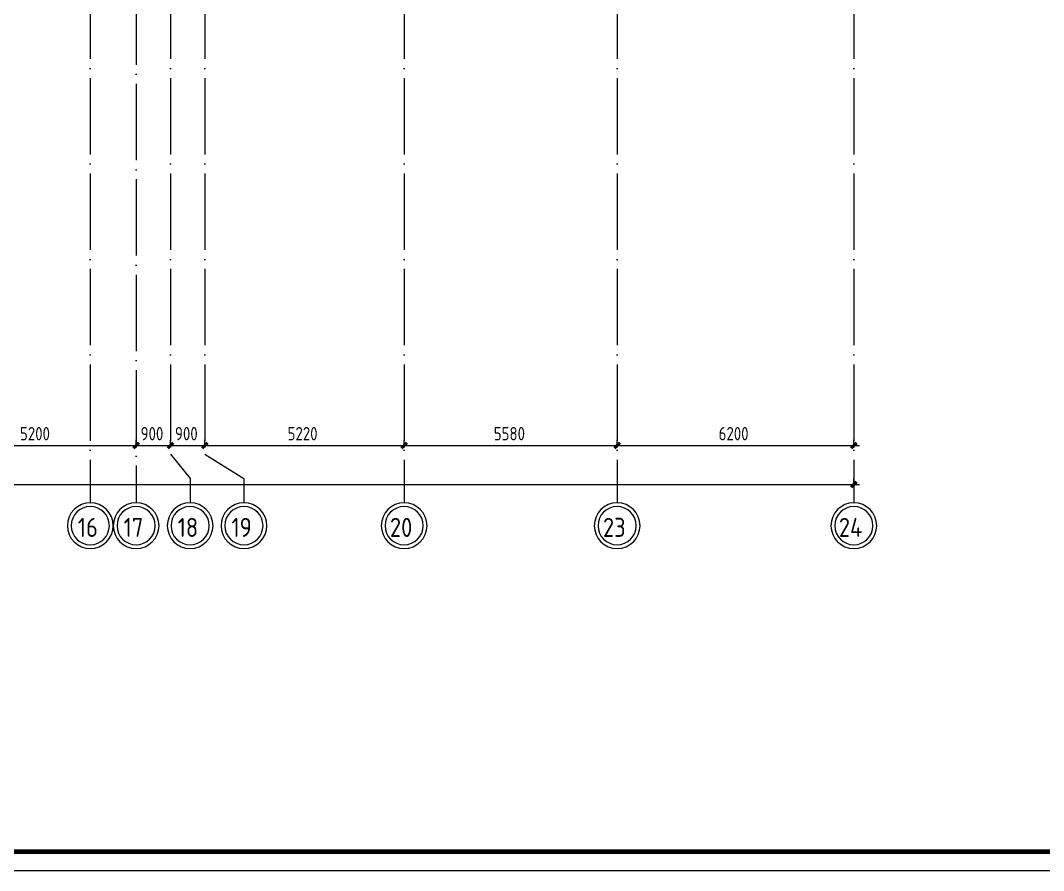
# Model space of a CAD drawing. Header units: millimetres. Extents: x -404508 to 361533, y -175093 to 31861.
# Drawn here: x -6242 to 20556, y -175093 to -152825 of the extents above; entities that cross this region are included whole.
import ezdxf
from ezdxf import colors
from ezdxf.entities.mleader import LeaderData, LeaderLine
from ezdxf.math import Vec2, Vec3

# ---------------------------------------------------------------- set-up
doc = ezdxf.new("R2010")
doc.units = ezdxf.units.MM
doc.linetypes.add('ADSK_Линия сетки', pattern=[25, 20, -2.5, 0, -2.5])
for name, color, linetype, lineweight in [('RC-Выноски', 7, 'Continuous', 0), ('Оси', 252, 'Continuous', 9), ('ОФ_рамка', 8, 'Continuous', 60), ('Размеры', 7, 'Continuous', 9)]:
    doc.layers.add(name, color=color, linetype=linetype, lineweight=lineweight)
doc.styles.add('GOST Common_2', font='', dxfattribs={"width": 0.9, "height": 250})
doc.styles.add('GOST Common_4', font='', dxfattribs={"height": 7})
doc.styles.add('RubezhCAD', font='', dxfattribs={"oblique": 10})
doc.styles.get('GOST Common_2').set_extended_font_data('GOST type B')
doc.styles.get('GOST Common_4').set_extended_font_data('GOST 2.304 type A')
doc.styles.get('RubezhCAD').set_extended_font_data('GOST type A')

# ---------------------------------------------------------------- blocks, each defined once
blk = doc.blocks.new('А0')
at = {"layer": 'ОФ_рамка', "color": 0, "linetype": 'Continuous', "ltscale": 100}
blk.add_lwpolyline([(224168, -393217), (340568, -393217)], dxfattribs=at)
at = {"layer": 'ОФ_рамка', "color": 0, "linetype": 'Continuous', "lineweight": 5, "ltscale": 100}
blk.add_lwpolyline([(222168, -393717), (341068, -393717)], dxfattribs=at)
blk = doc.blocks.new('1 этаж')
at = {"layer": 'Оси', "color": 251, "linetype": 'ADSK_Линия сетки', "ltscale": 100, "true_color": 0x636466}
for p, q in [((-16656, 32207), (-16656, -33770)), ((-17856, -2644), (-17856, -33770)), ((-15756, -2644), (-15756, -32500)), ((-14856, -2644), (-14856, -32500)), ((-9636, -2644), (-9636, -33770)), ((-4056, -2644), (-4056, -33770)), ((2144, -2644), (2144, -33770))]:
    blk.add_line(p, q, dxfattribs=at)
at = {"layer": 'Оси', "color": 251, "ltscale": 100, "true_color": 0x636466}
for p, q in [((-15756, -32500), (-15241, -33135)), ((-14856, -32500), (-13832, -33135)), ((-15241, -33135), (-15241, -33770)), ((-13832, -33135), (-13832, -33770))]:
    blk.add_line(p, q, dxfattribs=at)
at = {"layer": 'Оси', "color": 251, "lineweight": 20, "true_color": 0x636466}
for centre, radius, start, end in [((-17856, -34370), 600, 0, 180), ((-17856, -34370), 500, 0, 180), ((-16656, -34370), 600, 0, 180), ((-16656, -34370), 500, 0, 180), ((-15241, -34370), 600, 0, 180), ((-15241, -34370), 500, 0, 180), ((-13832, -34370), 600, 0, 180), ((-13832, -34370), 500, 0, 180), ((-9636, -34370), 600, 0, 180), ((-9636, -34370), 500, 0, 180), ((-4056, -34370), 600, 0, 180), ((-4056, -34370), 500, 0, 180), ((2144, -34370), 600, 0, 180), ((2144, -34370), 500, 0, 180), ((-17856, -34370), 600, 180, 0), ((-17856, -34370), 500, 180, 0), ((-16656, -34370), 600, 180, 0), ((-16656, -34370), 500, 180, 0), ((-15241, -34370), 600, 180, 0), ((-15241, -34370), 500, 180, 0), ((-13832, -34370), 600, 180, 0), ((-13832, -34370), 500, 180, 0), ((-9636, -34370), 600, 180, 0), ((-9636, -34370), 500, 180, 0), ((-4056, -34370), 600, 180, 0), ((-4056, -34370), 500, 180, 0), ((2144, -34370), 600, 180, 0), ((2144, -34370), 500, 180, 0)]:
    blk.add_arc(centre, radius, start, end, dxfattribs=at)
at = {"layer": 'Размеры', "color": 251, "lineweight": 20, "true_color": 0x636466}
for p, q in [((-16656, -32273), (-16656, -32123)), ((-16656, -32273), (-16656, -32123)), ((-15756, -32273), (-15756, -32123)), ((-15756, -32273), (-15756, -32123)), ((-14856, -32273), (-14856, -32123)), ((-14856, -32273), (-14856, -32123)), ((-9636, -32273), (-9636, -32123)), ((-9636, -32273), (-9636, -32123)), ((-4056, -32273), (-4056, -32123)), ((-4056, -32273), (-4056, -32123)), ((2144, -32273), (2144, -32123)), ((-21856, -32273), (-16656, -32273)), ((-16656, -32273), (-16656, -32323)), ((-16656, -32273), (-15756, -32273)), ((-16656, -32273), (-16656, -32323)), ((-15756, -32273), (-15756, -32323)), ((-15756, -32273), (-14856, -32273)), ((-15756, -32273), (-15756, -32323)), ((-14856, -32273), (-14856, -32323)), ((-14856, -32273), (-9636, -32273)), ((-14856, -32273), (-14856, -32323)), ((-9636, -32273), (-9636, -32323)), ((-9636, -32273), (-4056, -32273)), ((-9636, -32273), (-9636, -32323)), ((-4056, -32273), (-4056, -32323)), ((-4056, -32273), (2294, -32273)), ((-4056, -32273), (-4056, -32323)), ((2144, -32273), (2144, -32323)), ((2144, -33291), (2144, -33141)), ((-65606, -33291), (2294, -33291)), ((2144, -33291), (2144, -33341))]:
    blk.add_line(p, q, dxfattribs=at)
at = {"layer": 'Размеры', "color": 251, "lineweight": 40, "true_color": 0x636466}
for p, q in [((-16656, -32273), (-16727, -32343)), ((-16656, -32273), (-16727, -32343)), ((-16656, -32273), (-16585, -32202)), ((-16656, -32273), (-16585, -32202)), ((-15756, -32273), (-15827, -32343)), ((-15756, -32273), (-15827, -32343)), ((-15756, -32273), (-15685, -32202)), ((-15756, -32273), (-15685, -32202)), ((-14856, -32273), (-14927, -32343)), ((-14856, -32273), (-14927, -32343)), ((-14856, -32273), (-14785, -32202)), ((-14856, -32273), (-14785, -32202)), ((-9636, -32273), (-9707, -32343)), ((-9636, -32273), (-9707, -32343)), ((-9636, -32273), (-9565, -32202)), ((-9636, -32273), (-9565, -32202)), ((-4056, -32273), (-4127, -32343)), ((-4056, -32273), (-4127, -32343)), ((-4056, -32273), (-3985, -32202)), ((-4056, -32273), (-3985, -32202)), ((2144, -32273), (2073, -32343)), ((2144, -32273), (2215, -32202)), ((2144, -33291), (2215, -33220)), ((2144, -33291), (2073, -33361))]:
    blk.add_line(p, q, dxfattribs=at)
at = {"layer": 'Оси', "color": 251, "true_color": 0x636466, "style": 'GOST Common_2', "width": 0.9}
for s, p in [('16', (-18183, -34665)), ('17', (-16983, -34665)), ('18', (-15568, -34665)), ('19', (-14159, -34665)), ('20', (-10008, -34665)), ('23', (-4428, -34665)), ('24', (1751, -34665))]:
    blk.add_text(s, height=500, dxfattribs=at).set_placement(p)
at = {"layer": 'Размеры', "color": 251, "lineweight": 20, "true_color": 0x636466, "char_height": 350, "attachment_point": 1, "line_spacing_factor": 1.022761, "style": 'GOST Common_4'}
for s, insert, width in [('5200', (-19697, -31785), 1059.58), ('900', (-16537, -31785), 794.69), ('900', (-15637, -31785), 794.69), ('5220', (-12687, -31785), 1059.58), ('5580', (-7287, -31785), 1059.58), ('6200', (-1397, -31785), 1059.58)]:
    blk.add_mtext(s, dxfattribs=dict(at, insert=insert, width=width))

msp = doc.modelspace()

# ---------------------------------------------------------------- block references
msp.add_blockref('1 этаж', (13443.4, -131688.8))
at = {"layer": 'ОФ_рамка', "color": 0, "lineweight": -2}
msp.add_blockref('А0', (-296158.2, 218623.8), dxfattribs=at)

# ---------------------------------------------------------------- leaders
at = {"layer": 'RC-Выноски', "linetype": 'Continuous', "ltscale": 15}
ml = msp.add_multileader_mtext('Standard', dxfattribs=at)
ml.set_content('{\\H0.91667x;РЦ0.2 -  U/UTP Cat.5e 4x2x0.52 нг(А)-LSLTx} ', color=256, style='RubezhCAD')
ml.set_leader_properties()
ml.build(insert=Vec2(0, 0))
ml.multileader.update_dxf_attribs({"has_text_frame": 1, "text_left_attachment_type": 6, "text_right_attachment_type": 6, "dogleg_length": 2, "arrow_head_size": 400, "scale": 100})
ctx = ml.context
ctx.base_point, ctx.scale, ctx.char_height, ctx.arrow_head_size, ctx.landing_gap_size, ctx.plane_origin = Vec3(-14439.8, -153429.3), 100, 250, 400, 100, Vec3(-549065, -192983.1)
ctx.left_attachment, ctx.right_attachment = 6, 6
notes = []
notes.append((ctx, [(0, (1, 1, 0), (-14639.8, -153429.3), (1, 0), 200, [(0, [(-18092.2, -155035.6)], 0, [])])]))
ctx.mtext.insert, ctx.mtext.width, ctx.mtext.flow_direction = Vec3(-14339.8, -153133.5), 3715.166, 5
for ctx, leaders in notes:
    for number, flags, end, landing, length, lines in leaders:
        leader = LeaderData()
        leader.index, (leader.has_last_leader_line, leader.has_dogleg_vector, leader.attachment_direction) = number, flags
        leader.last_leader_point, leader.dogleg_vector, leader.dogleg_length = Vec3(end), Vec3(landing), length
        for number, points, colour, breaks in lines:
            line = LeaderLine()
            line.index, line.vertices, line.color, line.breaks = number, Vec3.list(points), colors.encode_raw_color(colour), breaks
            leader.lines.append(line)
        ctx.leaders.append(leader)

doc.saveas('drawing.dxf')
